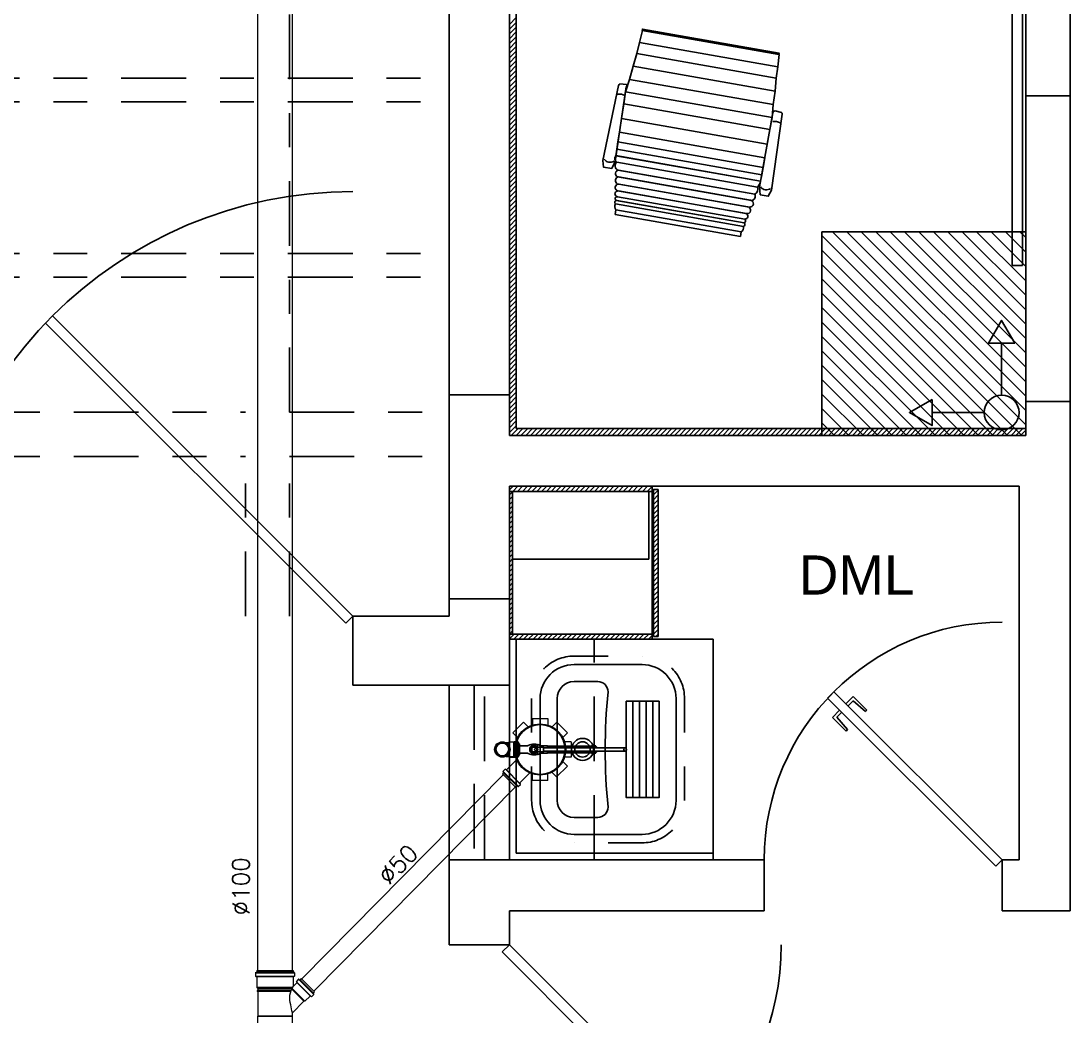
# Model space of a CAD drawing. Header units: millimetres. Extents: x 1573 to 2177, y 1587 to 1932.
# Drawn here: x 1779.544 to 1782.631, y 1901.447 to 1904.378 of the extents above; entities that cross this region are included whole.
import ezdxf
from ezdxf.enums import TextEntityAlignment as Align

# ---------------------------------------------------------------- set-up
doc = ezdxf.new("R2010")
doc.units = ezdxf.units.MM
doc.header["$LTSCALE"] = 0.03
doc.linetypes.add('DASHDOT', pattern=[25.4, 12.7, -6.35, 0, -6.35])
doc.linetypes.add('HIDDEN', pattern=[9.525, 6.35, -3.175])
for name, color, linetype in [('-HIDRO', 8, 'Continuous'), ('Texto-Tubos', 7, 'Continuous'), ('Tinterno', 9, 'Continuous')]:
    doc.layers.add(name, color=color, linetype=linetype)
doc.layers.add('TigreCad', color=2, linetype='Continuous', lineweight=13)
doc.styles.add('ARIAL', font='arial.ttf')
doc.styles.add('TCTUBOS-TXT', font='txt.shx')

# ---------------------------------------------------------------- blocks, each defined once
blk = doc.blocks.new('j9n40s')
at = {"layer": 'TigreCad'}
for p, q in [((9.8, 20.6), (17.8, 20.6)), ((19, 21.8), (17.8, 20.6)), ((17.8, 20.6), (17.8, 14.3)), ((19, 12.6), (19, 21.8)), ((34, 21.8), (19, 21.8)), ((35, 22.8), (34, 21.8)), ((39, 22.8), (35, 22.8)), ((35, 22.8), (35, -22.8)), ((39, 22.8), (39, -22.8)), ((9.8, -20.6), (17.8, -20.6)), ((17.8, -20.6), (17.8, -14.3)), ((19, -21.8), (17.8, -20.6)), ((19, -12.6), (19, -21.8)), ((34, -21.8), (19, -21.8)), ((35, -22.8), (34, -21.8)), ((39, -22.8), (35, -22.8))]:
    blk.add_line(p, q, dxfattribs=at)
for radius in [22.8, 20]:
    blk.add_circle((0, 0), radius, dxfattribs=at)
at = {"layer": 'Tinterno'}
blk.add_line((34, 21.8), (34, -21.8), dxfattribs=at)
blk.add_circle((0, 0), 18.8, dxfattribs=at)
blk = doc.blocks.new('27150012p')
at = {"layer": 'TigreCad'}
for p, q in [((-80.6, 48.8), (-48.8, 80.6)), ((-48.8, 80.6), (-35.1, 66.9)), ((-22.5, 91.5), (-22.5, 72.1)), ((-22.5, 91.5), (22.5, 91.5)), ((22.5, 91.5), (22.5, 72.1)), ((48.8, 80.6), (35.1, 66.9)), ((48.8, 80.6), (80.6, 48.8)), ((-80.6, 48.8), (-66.9, 35.1)), ((80.6, 48.8), (66.9, 35.1)), ((112.7, 30.9), (112.4, 28.3)), ((122.4, 31.8), (113.7, 31.8)), ((123.4, 31.1), (124.2, 28.1)), ((-91.5, -22.5), (-91.5, 22.5)), ((-91.5, 22.5), (-72.1, 22.5)), ((111.4, 27.4), (70.4, 27.4)), ((113.7, 30.8), (113.7, -30.8)), ((122.4, 30.8), (122.4, -30.8)), ((129.5, 27.4), (125.1, 27.4)), ((129.5, 27.4), (129.5, -27.4)), ((-91.5, -22.5), (-72.1, -22.5)), ((111.4, -27.4), (70.4, -27.4)), ((112.7, -30.9), (112.4, -28.3)), ((123.4, -31.1), (124.2, -28.1)), ((129.5, -27.4), (125.1, -27.4)), ((-80.6, -48.8), (-66.9, -35.1)), ((-48.8, -80.6), (-80.6, -48.8)), ((80.6, -48.8), (48.8, -80.6)), ((80.6, -48.8), (66.9, -35.1)), ((122.4, -31.8), (113.7, -31.8)), ((-48.8, -80.6), (-35.1, -66.9)), ((-22.5, -91.5), (-22.5, -72.1)), ((22.5, -91.5), (-22.5, -91.5)), ((22.5, -91.5), (22.5, -72.1)), ((48.8, -80.6), (35.1, -66.9))]:
    blk.add_line(p, q, dxfattribs=at)
blk.add_circle((0, 0), 75.5, dxfattribs=at)
for centre, start, end in [((113.7, 30.8), 90, 175), ((122.4, 30.8), 15, 90), ((111.4, 28.4), 270, 355), ((125.1, 28.4), 195, 270), ((111.4, -28.4), 5, 90), ((125.1, -28.4), 90, 165), ((113.7, -30.8), 185, 270), ((122.4, -30.8), 270, 345)]:
    blk.add_arc(centre, 1, start, end, dxfattribs=at)
at = {"layer": 'Tinterno'}
for p, q in [((112.4, 27.4), (112.4, -27.4)), ((124.4, 27.4), (124.4, -27.4))]:
    blk.add_line(p, q, dxfattribs=at)
blk.add_circle((0, 0), 73.5, dxfattribs=at)
blk = doc.blocks.new('26277469p')
at = {"layer": 'TigreCad'}
for p, q in [((78, 50.8), (6, 50.8)), ((78, 50.8), (78.1, 52.3)), ((78, -46.9), (78, 50.8)), ((78.1, -46.9), (78.1, 52.3)), ((81.1, 52.3), (78.1, 52.3)), ((81.1, -47.9), (81.1, 52.3)), ((81.2, 50.8), (81.1, 52.3)), ((81.2, -48), (81.2, 50.8)), ((87.4, 50.8), (81.2, 50.8)), ((89.8, 53.2), (87.4, 50.8)), ((89.8, -51.8), (89.8, 53.2)), ((121.7, 53.2), (89.8, 53.2)), ((122.9, 56.7), (122.7, 54.2)), ((133.3, 57.6), (123.9, 57.6)), ((123.9, 56.6), (123.9, -56.7)), ((133.3, 56.6), (133.3, -56.7)), ((134.3, 56.9), (135.1, 54)), ((140.5, 53.2), (136.1, 53.2)), ((140.5, 53.2), (140.5, -53.3)), ((14.9, -50.8), (6, -50.8)), ((49.6, -85.4), (14.9, -50.8)), ((49.6, -88.3), (87.3, -50.5)), ((103.4, -64.8), (93.6, -55)), ((121.7, -53.3), (94.3, -53.3)), ((122.9, -56.7), (122.7, -54.2)), ((133.3, -57.7), (123.9, -57.7)), ((134.3, -56.9), (135.1, -54)), ((140.5, -53.3), (136.1, -53.3)), ((49.6, -88.3), (49.6, -85.4)), ((64.8, -103.4), (49.6, -88.3)), ((106.9, -63.4), (63.4, -106.9)), ((113.6, -70.1), (70.1, -113.6)), ((116.2, -77.5), (77.5, -116.2)), ((106.8, -63.1), (104.8, -64.8)), ((114.4, -69.4), (108.2, -63.2)), ((114.5, -70.6), (113, -73.3)), ((116.2, -77.5), (113.1, -74.5)), ((63.1, -106.8), (64.8, -104.8)), ((69.4, -114.4), (63.2, -108.2)), ((70.6, -114.5), (73.3, -113)), ((77.5, -116.2), (74.5, -113.1))]:
    blk.add_line(p, q, dxfattribs=at)
blk.add_lwpolyline([(15.8, -51.2, -0.013476), (38.9, -47.1, -0.106485), (67.2, -44.2, -0.09207), (93.5, -53.8, -0.112954)], format="xyb", dxfattribs=at)
for centre, start, end in [((121.7, 54.2), 270, 355), ((123.9, 56.6), 90, 175), ((133.3, 56.6), 15, 90), ((136.1, 54.2), 195, 270), ((14.9, -51.8), 34.2682, 90), ((94.3, -54.3), 90, 225), ((121.7, -54.3), 5, 90), ((123.9, -56.7), 185, 270), ((133.3, -56.7), 270, 345), ((136.1, -54.3), 90, 165), ((104.1, -64.1), 225, 310), ((107.4, -63.9), 45, 130), ((113.8, -73.8), 150, 225), ((113.6, -70.1), 330, 45), ((63.9, -107.4), 140, 225), ((64.1, -104.1), 320, 45), ((70.1, -113.6), 225, 300), ((73.8, -113.8), 45, 120)]:
    blk.add_arc(centre, 1, start, end, dxfattribs=at)
at = {"layer": 'Tinterno'}
for p, q in [((6, 50.8), (6, -50.8)), ((87.4, -50.6), (87.4, 50.8)), ((122.6, 53.2), (122.6, -53.3)), ((135.3, 53.2), (135.3, -53.3)), ((85.3, -49.6), (49.6, -85.4)), ((104.1, -65.4), (65.4, -104.1)), ((112.6, -73.9), (73.9, -112.6))]:
    blk.add_line(p, q, dxfattribs=at)

msp = doc.modelspace()

# ---------------------------------------------------------------- linework, layer by layer
at = {"layer": '-HIDRO', "linetype": 'DASHDOT', "ltscale": 0.5}
for p, q in [((1780.3341, 1903.2254), (1780.3341, 1911.5917)), ((1777.877, 1904.2096), (1780.8041, 1904.2096)), ((1777.877, 1904.1396), (1780.8041, 1904.1396)), ((1777.877, 1903.6932), (1780.8041, 1903.6932)), ((1777.877, 1903.6232), (1780.8041, 1903.6232)), ((1777.737, 1903.2254), (1780.2041, 1903.2254)), ((1780.3341, 1903.2254), (1780.8041, 1903.2254)), ((1777.737, 1903.0954), (1780.2041, 1903.0954)), ((1780.2041, 1902.6254), (1780.2041, 1903.0954)), ((1780.3341, 1902.6254), (1780.3341, 1903.0954)), ((1780.3341, 1903.0954), (1780.8041, 1903.0954))]:
    msp.add_line(p, q, dxfattribs=at)
at = {"layer": '-HIDRO'}
for p, q in [((1782.5012, 1904.1574), (1782.5012, 1905.2095)), ((1782.6312, 1905.2095), (1782.6312, 1904.1574)), ((1782.4612, 1904.6575), (1782.4612, 1903.6574)), ((1782.4912, 1903.6574), (1782.4912, 1904.6575)), ((1780.8041, 1904.4594), (1780.8041, 1903.2764)), ((1780.9811, 1903.2764), (1780.9811, 1904.4594)), ((1781.0011, 1904.4114), (1781.0011, 1903.1774)), ((1781.3638, 1904.315), (1781.3731, 1904.35)), ((1781.3731, 1904.35), (1781.7755, 1904.2791)), ((1781.3563, 1904.2824), (1781.3638, 1904.315)), ((1781.3638, 1904.315), (1781.7708, 1904.2432)), ((1781.7708, 1904.2432), (1781.3638, 1904.315)), ((1781.3459, 1904.2445), (1781.3563, 1904.2824)), ((1781.3563, 1904.2824), (1781.7668, 1904.21)), ((1781.7668, 1904.21), (1781.3563, 1904.2824)), ((1781.7755, 1904.2791), (1781.7708, 1904.2432)), ((1781.3351, 1904.206), (1781.3459, 1904.2445)), ((1781.3459, 1904.2445), (1781.7631, 1904.1709)), ((1781.7631, 1904.1709), (1781.3459, 1904.2445)), ((1781.7708, 1904.2432), (1781.7668, 1904.21)), ((1781.7668, 1904.21), (1781.7631, 1904.1709)), ((1781.3229, 1904.1695), (1781.3351, 1904.206)), ((1781.3351, 1904.206), (1781.7577, 1904.1315)), ((1781.7577, 1904.1315), (1781.3351, 1904.206)), ((1781.3176, 1904.1339), (1781.3229, 1904.1695)), ((1781.7543, 1904.0939), (1781.3229, 1904.1695)), ((1781.3229, 1904.1695), (1781.7543, 1904.0939)), ((1781.7631, 1904.1709), (1781.7577, 1904.1315)), ((1782.6312, 1904.1574), (1782.5012, 1904.1574)), ((1782.5012, 1904.1574), (1782.5012, 1903.2574)), ((1782.6312, 1903.2574), (1782.6312, 1904.1574)), ((1781.3111, 1904.0909), (1781.3176, 1904.1339)), ((1781.7478, 1904.058), (1781.3176, 1904.1339)), ((1781.3176, 1904.1339), (1781.7478, 1904.058)), ((1781.7577, 1904.1315), (1781.7543, 1904.0939)), ((1781.7401, 1904.0153), (1781.3111, 1904.0909)), ((1781.7543, 1904.0939), (1781.7478, 1904.058)), ((1781.7478, 1904.058), (1781.7401, 1904.0153)), ((1781.3008, 1904.022), (1781.305, 1904.0503)), ((1781.305, 1904.0503), (1781.7328, 1903.9749)), ((1781.2947, 1903.9812), (1781.2976, 1904.0004)), ((1781.2976, 1904.0004), (1781.3008, 1904.022)), ((1781.7239, 1903.9252), (1781.2976, 1904.0004)), ((1781.2976, 1904.0004), (1781.7239, 1903.9252)), ((1781.7277, 1903.9468), (1781.3008, 1904.022)), ((1781.3008, 1904.022), (1781.7277, 1903.9468)), ((1781.2947, 1903.9814), (1781.7204, 1903.9061)), ((1781.7204, 1903.9061), (1781.2947, 1903.9812)), ((1781.7112, 1903.8889), (1781.2972, 1903.9619)), ((1781.2972, 1903.9619), (1781.7112, 1903.8889)), ((1781.7328, 1903.9749), (1781.7277, 1903.9468)), ((1781.7034, 1903.8676), (1781.3008, 1903.9385)), ((1781.3024, 1903.9383), (1781.7034, 1903.8676)), ((1781.7277, 1903.9468), (1781.7239, 1903.9252)), ((1781.694, 1903.8496), (1781.2991, 1903.9192)), ((1781.3022, 1903.9187), (1781.6909, 1903.8502)), ((1781.7239, 1903.9252), (1781.7204, 1903.9061)), ((1781.6873, 1903.83), (1781.2987, 1903.8986)), ((1781.679, 1903.8107), (1781.2998, 1903.8775)), ((1781.3019, 1903.8772), (1781.677, 1903.811)), ((1781.3034, 1903.8977), (1781.6826, 1903.8309)), ((1781.2931, 1903.839), (1781.6702, 1903.7725)), ((1781.6702, 1903.7725), (1781.2931, 1903.839)), ((1781.2931, 1903.839), (1781.6702, 1903.7725)), ((1781.295, 1903.8497), (1781.6721, 1903.7833)), ((1781.6721, 1903.7833), (1781.297, 1903.8494)), ((1781.674, 1903.7942), (1781.2989, 1903.8604)), ((1781.2989, 1903.8604), (1781.674, 1903.7942)), ((1781.2947, 1903.8218), (1781.2923, 1903.8079)), ((1781.2923, 1903.8079), (1781.6611, 1903.7428)), ((1781.6636, 1903.7567), (1781.2947, 1903.8218)), ((1781.6636, 1903.7567), (1781.2947, 1903.8218)), ((1781.6636, 1903.7567), (1781.2947, 1903.8218)), ((1781.6611, 1903.7428), (1781.6636, 1903.7567)), ((1781.9011, 1903.1574), (1781.9011, 1903.7574)), ((1781.9011, 1903.7574), (1782.5012, 1903.7574)), ((1782.4896, 1903.1574), (1781.9011, 1903.7459)), ((1782.5012, 1903.1883), (1781.932, 1903.7574)), ((1782.5012, 1903.2307), (1781.9744, 1903.7574)), ((1782.5012, 1903.2731), (1782.0168, 1903.7574)), ((1782.5012, 1903.3155), (1782.0593, 1903.7574)), ((1782.5012, 1903.358), (1782.1017, 1903.7574)), ((1782.5012, 1903.4004), (1782.1441, 1903.7574)), ((1782.5012, 1903.4428), (1782.1866, 1903.7574)), ((1782.5012, 1903.4853), (1782.229, 1903.7574)), ((1782.5012, 1903.5277), (1782.2714, 1903.7574)), ((1782.5012, 1903.5701), (1782.3138, 1903.7574)), ((1782.5012, 1903.6125), (1782.3563, 1903.7574)), ((1782.5012, 1903.655), (1782.3987, 1903.7574)), ((1782.5012, 1903.6974), (1782.4411, 1903.7574)), ((1782.5012, 1903.7398), (1782.4836, 1903.7574)), ((1782.5012, 1903.7574), (1782.5012, 1903.1574)), ((1782.2267, 1903.3778), (1781.9011, 1903.7034)), ((1782.2267, 1903.3354), (1781.9011, 1903.661)), ((1782.4612, 1903.6574), (1782.4912, 1903.6574)), ((1782.2267, 1903.293), (1781.9011, 1903.6186)), ((1782.2267, 1903.2506), (1781.9011, 1903.5761)), ((1782.2267, 1903.2081), (1781.9011, 1903.5337)), ((1779.6367, 1903.5093), (1779.6155, 1903.4881)), ((1780.5206, 1902.6254), (1779.6367, 1903.5093)), ((1779.6155, 1903.4881), (1780.4994, 1902.6042)), ((1782.2267, 1903.1657), (1781.9011, 1903.4913)), ((1782.1926, 1903.1574), (1781.9011, 1903.4489)), ((1782.1502, 1903.1574), (1781.9011, 1903.4064)), ((1782.4472, 1903.1574), (1782.2267, 1903.3778)), ((1782.1077, 1903.1574), (1781.9011, 1903.364)), ((1782.0653, 1903.1574), (1781.9011, 1903.3216)), ((1782.4047, 1903.1574), (1782.2267, 1903.3354)), ((1782.3623, 1903.1574), (1782.2267, 1903.293)), ((1780.9811, 1903.2764), (1780.8041, 1903.2764)), ((1780.8041, 1903.2764), (1780.8041, 1902.6764)), ((1780.8041, 1903.2764), (1780.9811, 1903.2764)), ((1780.9811, 1903.1574), (1780.9811, 1903.2764)), ((1782.0229, 1903.1574), (1781.9011, 1903.2791)), ((1782.6312, 1903.2574), (1782.5012, 1903.2574)), ((1782.5012, 1903.2574), (1782.5012, 1903.1574)), ((1782.6312, 1901.7574), (1782.6312, 1903.2574)), ((1781.9805, 1903.1574), (1781.9011, 1903.2367)), ((1782.3199, 1903.1574), (1782.2267, 1903.2506)), ((1781.938, 1903.1574), (1781.9011, 1903.1943)), ((1782.2774, 1903.1574), (1782.2267, 1903.2081)), ((1781.0011, 1903.1774), (1782.5012, 1903.1774)), ((1782.235, 1903.1574), (1782.2267, 1903.1657)), ((1782.5012, 1903.1574), (1780.9811, 1903.1574)), ((1782.5012, 1903.1574), (1781.9011, 1903.1574)), ((1780.9811, 1902.6764), (1780.9811, 1903.0074)), ((1780.9811, 1903.0074), (1782.4812, 1903.0074)), ((1782.4812, 1903.0074), (1782.4812, 1901.9074)), ((1780.8041, 1902.6764), (1780.8041, 1902.6764)), ((1780.8041, 1902.6764), (1780.9811, 1902.6764)), ((1780.9811, 1902.6764), (1780.8041, 1902.6764)), ((1780.8041, 1902.6764), (1780.8041, 1902.6254)), ((1780.9811, 1902.6684), (1780.9811, 1902.6764)), ((1780.9811, 1902.4214), (1780.9811, 1902.6684)), ((1780.4994, 1902.6042), (1780.5206, 1902.6254)), ((1780.5206, 1902.6254), (1780.5206, 1902.4214)), ((1780.8041, 1902.6254), (1780.5206, 1902.6254)), ((1781.0011, 1902.5574), (1781.5811, 1902.5574)), ((1781.0011, 1902.5574), (1781.0011, 1901.9274)), ((1781.5811, 1901.9274), (1781.5811, 1902.5574)), ((1782.4812, 1902.5074), (1782.4812, 1901.9074)), ((1780.5206, 1902.4214), (1780.9811, 1902.4214)), ((1780.8041, 1901.9074), (1780.8041, 1902.4214)), ((1780.9811, 1902.4214), (1780.9811, 1901.9074)), ((1781.1716, 1902.4324), (1781.2416, 1902.4324)), ((1781.9176, 1902.3838), (1781.9362, 1902.4024)), ((1781.9362, 1902.4024), (1782.4312, 1901.9074)), ((1781.9717, 1902.3668), (1781.9929, 1902.3881)), ((1781.9929, 1902.3881), (1782.0332, 1902.3478)), ((1781.1216, 1902.0824), (1781.1216, 1902.3824)), ((1781.3446, 1902.3743), (1781.3446, 1902.0905)), ((1781.364, 1902.3743), (1781.364, 1902.0905)), ((1781.3835, 1902.3743), (1781.3835, 1902.0905)), ((1781.403, 1902.3743), (1781.403, 1902.0905)), ((1782.4126, 1901.8888), (1781.9176, 1902.3838)), ((1781.9779, 1902.3606), (1781.9926, 1902.3753)), ((1781.9926, 1902.3753), (1782.0291, 1902.3438)), ((1781.9531, 1902.3483), (1781.9319, 1902.327)), ((1781.9319, 1902.327), (1781.9721, 1902.2868)), ((1781.9593, 1902.3421), (1781.9446, 1902.3274)), ((1781.9446, 1902.3274), (1781.9762, 1902.2908)), ((1782.0332, 1902.3478), (1782.0291, 1902.3438)), ((1781.9721, 1902.2868), (1781.9762, 1902.2908)), ((1781.0011, 1902.2074), (1781.0011, 1902.2574)), ((1781.0011, 1902.2574), (1781.0041, 1902.2574)), ((1781.0041, 1902.2574), (1781.0091, 1902.2504)), ((1781.0041, 1902.2074), (1781.0041, 1902.2574)), ((1781.0091, 1902.2144), (1781.0091, 1902.2504)), ((1781.0091, 1902.2144), (1781.0091, 1902.2504)), ((1781.0091, 1902.2144), (1781.0091, 1902.2504)), ((1781.0091, 1902.2151), (1781.0091, 1902.2496)), ((1781.0091, 1902.2489), (1781.0091, 1902.2159)), ((1781.0101, 1902.2489), (1781.0091, 1902.2489)), ((1781.0091, 1902.2482), (1781.0091, 1902.2165)), ((1781.0091, 1902.2184), (1781.0091, 1902.2464)), ((1781.0091, 1902.2226), (1781.0091, 1902.2421)), ((1781.0111, 1902.2479), (1781.0111, 1902.2169)), ((1781.033, 1902.2434), (1781.0111, 1902.2434)), ((1781.0541, 1902.2324), (1781.0693, 1902.2476)), ((1781.0813, 1902.2391), (1781.0628, 1902.2391)), ((1781.0931, 1902.2434), (1781.0752, 1902.2434)), ((1781.0813, 1902.2391), (1781.0823, 1902.2391)), ((1781.0823, 1902.2371), (1781.322, 1902.2371)), ((1781.0931, 1902.2434), (1781.0931, 1902.2371)), ((1781.0931, 1902.2419), (1781.2291, 1902.2419)), ((1781.0011, 1902.2074), (1781.0041, 1902.2074)), ((1781.0041, 1902.2074), (1781.0091, 1902.2144)), ((1781.0101, 1902.2159), (1781.0091, 1902.2159)), ((1781.033, 1902.2214), (1781.0111, 1902.2214)), ((1781.0693, 1902.2171), (1781.0541, 1902.2324)), ((1781.0813, 1902.2256), (1781.0628, 1902.2256)), ((1781.0931, 1902.2214), (1781.0752, 1902.2214)), ((1781.0813, 1902.2256), (1781.0823, 1902.2256)), ((1781.0823, 1902.2276), (1781.322, 1902.2276)), ((1781.0823, 1902.2256), (1781.0823, 1902.2256)), ((1781.0931, 1902.2276), (1781.0931, 1902.2214)), ((1781.0931, 1902.2229), (1781.2291, 1902.2229)), ((1781.2416, 1902.0324), (1781.1716, 1902.0324)), ((1781.1009, 1902.0117), (1781.1009, 1902.0117)), ((1781.0011, 1901.9274), (1781.5811, 1901.9274)), ((1781.5811, 1901.9074), (1781.5811, 1901.9274)), ((1781.7311, 1901.9074), (1780.8041, 1901.9074)), ((1780.8041, 1901.9074), (1780.8041, 1901.6573)), ((1781.7311, 1901.7574), (1781.7311, 1901.9074)), ((1782.4312, 1901.9074), (1782.4126, 1901.8888)), ((1782.4812, 1901.9074), (1782.4312, 1901.9074)), ((1782.4312, 1901.9074), (1782.4312, 1901.7574)), ((1780.9811, 1901.6573), (1780.9811, 1901.7574)), ((1780.9811, 1901.7574), (1781.7311, 1901.7574)), ((1782.4312, 1901.7574), (1782.6312, 1901.7574)), ((1780.8041, 1901.6573), (1780.9811, 1901.6573)), ((1780.9811, 1901.6573), (1780.9599, 1901.6361)), ((1781.5468, 1901.0916), (1780.9811, 1901.6573)), ((1780.9599, 1901.6361), (1781.5256, 1901.0704))]:
    msp.add_line(p, q, dxfattribs=at)
at = {"layer": '-HIDRO', "ltscale": 0.2}
for p, q in [((1780.9811, 1904.368), (1781.0011, 1904.388)), ((1780.9811, 1904.3538), (1781.0011, 1904.3738)), ((1780.9811, 1904.3397), (1781.0011, 1904.3597)), ((1780.9811, 1904.3256), (1781.0011, 1904.3456)), ((1780.9811, 1904.3114), (1781.0011, 1904.3314)), ((1780.9811, 1904.2973), (1781.0011, 1904.3173)), ((1780.9811, 1904.2831), (1781.0011, 1904.3031)), ((1780.9811, 1904.269), (1781.0011, 1904.289)), ((1780.9811, 1904.2548), (1781.0011, 1904.2748)), ((1780.9811, 1904.2407), (1781.0011, 1904.2607)), ((1780.9811, 1904.2266), (1781.0011, 1904.2466)), ((1780.9811, 1904.2124), (1781.0011, 1904.2324)), ((1780.9811, 1904.1983), (1781.0011, 1904.2183)), ((1780.9811, 1904.1841), (1781.0011, 1904.2041)), ((1780.9811, 1904.17), (1781.0011, 1904.19)), ((1780.9811, 1904.1558), (1781.0011, 1904.1758)), ((1780.9811, 1904.1417), (1781.0011, 1904.1617)), ((1780.9811, 1904.1276), (1781.0011, 1904.1476)), ((1780.9811, 1904.1134), (1781.0011, 1904.1334)), ((1780.9811, 1904.0993), (1781.0011, 1904.1193)), ((1780.9811, 1904.0851), (1781.0011, 1904.1051)), ((1780.9811, 1904.071), (1781.0011, 1904.091)), ((1780.9811, 1904.0568), (1781.0011, 1904.0768)), ((1780.9811, 1904.0427), (1781.0011, 1904.0627)), ((1780.9811, 1904.0286), (1781.0011, 1904.0486)), ((1780.9811, 1904.0144), (1781.0011, 1904.0344)), ((1780.9811, 1904.0003), (1781.0011, 1904.0203)), ((1780.9811, 1903.9861), (1781.0011, 1904.0061)), ((1780.9811, 1903.972), (1781.0011, 1903.992)), ((1780.9811, 1903.9578), (1781.0011, 1903.9778)), ((1780.9811, 1903.9437), (1781.0011, 1903.9637)), ((1780.9811, 1903.9296), (1781.0011, 1903.9496)), ((1780.9811, 1903.9154), (1781.0011, 1903.9354)), ((1780.9811, 1903.9013), (1781.0011, 1903.9213)), ((1780.9811, 1903.8871), (1781.0011, 1903.9071)), ((1780.9811, 1903.873), (1781.0011, 1903.893)), ((1780.9811, 1903.8588), (1781.0011, 1903.8788)), ((1780.9811, 1903.8447), (1781.0011, 1903.8647)), ((1780.9811, 1903.8306), (1781.0011, 1903.8506)), ((1780.9811, 1903.8164), (1781.0011, 1903.8364)), ((1780.9811, 1903.8023), (1781.0011, 1903.8223)), ((1780.9811, 1903.7881), (1781.0011, 1903.8081)), ((1780.9811, 1903.774), (1781.0011, 1903.794)), ((1780.9811, 1903.7598), (1781.0011, 1903.7798)), ((1780.9811, 1903.7457), (1781.0011, 1903.7657)), ((1780.9811, 1903.7316), (1781.0011, 1903.7516)), ((1780.9811, 1903.7174), (1781.0011, 1903.7374)), ((1780.9811, 1903.7033), (1781.0011, 1903.7233)), ((1780.9811, 1903.6891), (1781.0011, 1903.7091)), ((1780.9811, 1903.675), (1781.0011, 1903.695)), ((1780.9811, 1903.6608), (1781.0011, 1903.6808)), ((1780.9811, 1903.6467), (1781.0011, 1903.6667)), ((1780.9811, 1903.6326), (1781.0011, 1903.6526)), ((1780.9811, 1903.6184), (1781.0011, 1903.6384)), ((1780.9811, 1903.6043), (1781.0011, 1903.6243)), ((1780.9811, 1903.5901), (1781.0011, 1903.6101)), ((1780.9811, 1903.576), (1781.0011, 1903.596)), ((1780.9811, 1903.5618), (1781.0011, 1903.5818)), ((1780.9811, 1903.5477), (1781.0011, 1903.5677)), ((1780.9811, 1903.5336), (1781.0011, 1903.5536)), ((1780.9811, 1903.5194), (1781.0011, 1903.5394)), ((1780.9811, 1903.5053), (1781.0011, 1903.5253)), ((1780.9811, 1903.4911), (1781.0011, 1903.5111)), ((1780.9811, 1903.477), (1781.0011, 1903.497)), ((1780.9811, 1903.4629), (1781.0011, 1903.4829)), ((1780.9811, 1903.4487), (1781.0011, 1903.4687)), ((1780.9811, 1903.4346), (1781.0011, 1903.4546)), ((1780.9811, 1903.4204), (1781.0011, 1903.4404)), ((1780.9811, 1903.4063), (1781.0011, 1903.4263)), ((1780.9811, 1903.3921), (1781.0011, 1903.4121)), ((1780.9811, 1903.378), (1781.0011, 1903.398)), ((1780.9811, 1903.3639), (1781.0011, 1903.3839)), ((1780.9811, 1903.3497), (1781.0011, 1903.3697)), ((1780.9811, 1903.3356), (1781.0011, 1903.3556)), ((1780.9811, 1903.3214), (1781.0011, 1903.3414)), ((1780.9811, 1903.3073), (1781.0011, 1903.3273)), ((1780.9811, 1903.2931), (1781.0011, 1903.3131)), ((1780.9811, 1903.279), (1781.0011, 1903.299)), ((1780.9811, 1903.2649), (1781.0011, 1903.2849)), ((1780.9811, 1903.2507), (1781.0011, 1903.2707)), ((1780.9811, 1903.2366), (1781.0011, 1903.2566)), ((1780.9811, 1903.2224), (1781.0011, 1903.2424)), ((1780.9811, 1903.2083), (1781.0011, 1903.2283)), ((1780.9811, 1903.1941), (1781.0011, 1903.2141)), ((1780.9811, 1903.18), (1781.0011, 1903.2)), ((1780.9811, 1903.1659), (1781.0011, 1903.1859)), ((1780.9868, 1903.1574), (1781.0068, 1903.1774)), ((1781.0009, 1903.1574), (1781.0209, 1903.1774)), ((1781.0151, 1903.1574), (1781.0351, 1903.1774)), ((1781.0292, 1903.1574), (1781.0492, 1903.1774)), ((1781.0434, 1903.1574), (1781.0634, 1903.1774)), ((1781.0575, 1903.1574), (1781.0775, 1903.1774)), ((1781.0716, 1903.1574), (1781.0917, 1903.1774)), ((1781.0858, 1903.1574), (1781.1058, 1903.1774)), ((1781.0999, 1903.1574), (1781.1199, 1903.1774)), ((1781.1141, 1903.1574), (1781.1341, 1903.1774)), ((1781.1282, 1903.1574), (1781.1482, 1903.1774)), ((1781.1424, 1903.1574), (1781.1624, 1903.1774)), ((1781.1565, 1903.1574), (1781.1765, 1903.1774)), ((1781.1706, 1903.1574), (1781.1906, 1903.1774)), ((1781.1848, 1903.1574), (1781.2048, 1903.1774)), ((1781.1989, 1903.1574), (1781.2189, 1903.1774)), ((1781.2131, 1903.1574), (1781.2331, 1903.1774)), ((1781.2272, 1903.1574), (1781.2472, 1903.1774)), ((1781.2414, 1903.1574), (1781.2614, 1903.1774)), ((1781.2555, 1903.1574), (1781.2755, 1903.1774)), ((1781.2696, 1903.1574), (1781.2896, 1903.1774)), ((1781.2838, 1903.1574), (1781.3038, 1903.1774)), ((1781.2979, 1903.1574), (1781.3179, 1903.1774)), ((1781.3121, 1903.1574), (1781.3321, 1903.1774)), ((1781.3262, 1903.1574), (1781.3462, 1903.1774)), ((1781.3404, 1903.1574), (1781.3604, 1903.1774)), ((1781.3545, 1903.1574), (1781.3745, 1903.1774)), ((1781.3686, 1903.1574), (1781.3886, 1903.1774)), ((1781.3828, 1903.1574), (1781.4028, 1903.1774)), ((1781.3969, 1903.1574), (1781.4169, 1903.1774)), ((1781.4111, 1903.1574), (1781.4311, 1903.1774)), ((1781.4252, 1903.1574), (1781.4452, 1903.1774)), ((1781.4394, 1903.1574), (1781.4594, 1903.1774)), ((1781.4535, 1903.1574), (1781.4735, 1903.1774)), ((1781.4676, 1903.1574), (1781.4876, 1903.1774)), ((1781.4818, 1903.1574), (1781.5018, 1903.1774)), ((1781.4959, 1903.1574), (1781.5159, 1903.1774)), ((1781.5101, 1903.1574), (1781.5301, 1903.1774)), ((1781.5242, 1903.1574), (1781.5442, 1903.1774)), ((1781.5384, 1903.1574), (1781.5584, 1903.1774)), ((1781.5525, 1903.1574), (1781.5725, 1903.1774)), ((1781.5666, 1903.1574), (1781.5866, 1903.1774)), ((1781.5808, 1903.1574), (1781.6008, 1903.1774)), ((1781.5949, 1903.1574), (1781.6149, 1903.1774)), ((1781.6091, 1903.1574), (1781.6291, 1903.1774)), ((1781.6232, 1903.1574), (1781.6432, 1903.1774)), ((1781.6374, 1903.1574), (1781.6574, 1903.1774)), ((1781.6515, 1903.1574), (1781.6715, 1903.1774)), ((1781.6656, 1903.1574), (1781.6856, 1903.1774)), ((1781.6798, 1903.1574), (1781.6998, 1903.1774)), ((1781.6939, 1903.1574), (1781.7139, 1903.1774)), ((1781.7081, 1903.1574), (1781.7281, 1903.1774)), ((1781.7222, 1903.1574), (1781.7422, 1903.1774)), ((1781.7364, 1903.1574), (1781.7564, 1903.1774)), ((1781.7505, 1903.1574), (1781.7705, 1903.1774)), ((1781.7646, 1903.1574), (1781.7846, 1903.1774)), ((1781.7788, 1903.1574), (1781.7988, 1903.1774)), ((1781.7929, 1903.1574), (1781.8129, 1903.1774)), ((1781.8071, 1903.1574), (1781.8271, 1903.1774)), ((1781.8212, 1903.1574), (1781.8412, 1903.1774)), ((1781.8354, 1903.1574), (1781.8554, 1903.1774)), ((1781.8495, 1903.1574), (1781.8695, 1903.1774)), ((1781.8636, 1903.1574), (1781.8836, 1903.1774)), ((1781.8778, 1903.1574), (1781.8978, 1903.1774)), ((1781.8919, 1903.1574), (1781.9119, 1903.1774)), ((1781.9061, 1903.1574), (1781.9261, 1903.1774)), ((1781.9202, 1903.1574), (1781.9402, 1903.1774)), ((1781.9343, 1903.1574), (1781.9544, 1903.1774)), ((1781.9485, 1903.1574), (1781.9685, 1903.1774)), ((1781.9626, 1903.1574), (1781.9826, 1903.1774)), ((1781.9768, 1903.1574), (1781.9968, 1903.1774)), ((1781.9909, 1903.1574), (1782.0109, 1903.1774)), ((1782.0051, 1903.1574), (1782.0251, 1903.1774)), ((1782.0192, 1903.1574), (1782.0392, 1903.1774)), ((1782.0333, 1903.1574), (1782.0533, 1903.1774)), ((1782.0475, 1903.1574), (1782.0675, 1903.1774)), ((1782.0616, 1903.1574), (1782.0816, 1903.1774)), ((1782.0758, 1903.1574), (1782.0958, 1903.1774)), ((1782.0899, 1903.1574), (1782.1099, 1903.1774)), ((1782.1041, 1903.1574), (1782.1241, 1903.1774)), ((1782.1182, 1903.1574), (1782.1382, 1903.1774)), ((1782.1323, 1903.1574), (1782.1523, 1903.1774)), ((1782.1465, 1903.1574), (1782.1665, 1903.1774)), ((1782.1606, 1903.1574), (1782.1806, 1903.1774)), ((1782.1748, 1903.1574), (1782.1948, 1903.1774)), ((1782.1889, 1903.1574), (1782.2089, 1903.1774)), ((1782.2031, 1903.1574), (1782.2231, 1903.1774)), ((1782.2172, 1903.1574), (1782.2372, 1903.1774)), ((1782.2313, 1903.1574), (1782.2513, 1903.1774)), ((1782.2455, 1903.1574), (1782.2655, 1903.1774)), ((1782.2596, 1903.1574), (1782.2796, 1903.1774)), ((1782.2738, 1903.1574), (1782.2938, 1903.1774)), ((1782.2879, 1903.1574), (1782.3079, 1903.1774)), ((1782.3021, 1903.1574), (1782.3221, 1903.1774)), ((1782.3162, 1903.1574), (1782.3362, 1903.1774)), ((1782.3303, 1903.1574), (1782.3503, 1903.1774)), ((1782.3445, 1903.1574), (1782.3645, 1903.1774)), ((1782.3586, 1903.1574), (1782.3786, 1903.1774)), ((1782.3728, 1903.1574), (1782.3928, 1903.1774)), ((1782.3869, 1903.1574), (1782.4069, 1903.1774)), ((1782.4011, 1903.1574), (1782.4211, 1903.1774)), ((1782.4152, 1903.1574), (1782.4352, 1903.1774)), ((1782.4293, 1903.1574), (1782.4493, 1903.1774)), ((1782.4435, 1903.1574), (1782.4635, 1903.1774)), ((1782.4576, 1903.1574), (1782.4776, 1903.1774)), ((1782.4718, 1903.1574), (1782.4918, 1903.1774)), ((1782.4859, 1903.1574), (1782.5012, 1903.1726)), ((1782.5001, 1903.1574), (1782.5012, 1903.1585))]:
    msp.add_line(p, q, dxfattribs=at)
at = {"layer": '-HIDRO', "ltscale": 0.1}
for p, q in [((1782.4299, 1903.4294), (1782.4299, 1903.2758)), ((1782.2251, 1903.2246), (1782.3787, 1903.2246))]:
    msp.add_line(p, q, dxfattribs=at)
at = {"layer": '-HIDRO', "ltscale": 5}
for p, q in [((1781.4011, 1903.0074), (1780.9811, 1903.0074)), ((1780.9811, 1903.0074), (1780.9811, 1902.9924)), ((1780.9811, 1902.9966), (1780.9919, 1903.0074)), ((1780.991, 1902.9924), (1781.006, 1903.0074)), ((1781.0051, 1902.9924), (1781.0201, 1903.0074)), ((1781.0193, 1902.9924), (1781.0343, 1903.0074)), ((1781.0334, 1902.9924), (1781.0484, 1903.0074)), ((1781.0476, 1902.9924), (1781.0626, 1903.0074)), ((1781.0617, 1902.9924), (1781.0767, 1903.0074)), ((1781.0759, 1902.9924), (1781.0909, 1903.0074)), ((1781.09, 1902.9924), (1781.105, 1903.0074)), ((1781.1041, 1902.9924), (1781.1191, 1903.0074)), ((1781.1183, 1902.9924), (1781.1333, 1903.0074)), ((1781.1324, 1902.9924), (1781.1474, 1903.0074)), ((1781.1466, 1902.9924), (1781.1616, 1903.0074)), ((1781.1607, 1902.9924), (1781.1757, 1903.0074)), ((1781.1749, 1902.9924), (1781.1899, 1903.0074)), ((1781.189, 1902.9924), (1781.204, 1903.0074)), ((1781.2031, 1902.9924), (1781.2181, 1903.0074)), ((1781.2173, 1902.9924), (1781.2323, 1903.0074)), ((1781.2314, 1902.9924), (1781.2464, 1903.0074)), ((1781.2456, 1902.9924), (1781.2606, 1903.0074)), ((1781.2597, 1902.9924), (1781.2747, 1903.0074)), ((1781.2738, 1902.9924), (1781.2888, 1903.0074)), ((1781.288, 1902.9924), (1781.303, 1903.0074)), ((1781.3021, 1902.9924), (1781.3171, 1903.0074)), ((1781.3163, 1902.9924), (1781.3313, 1903.0074)), ((1781.3304, 1902.9924), (1781.3454, 1903.0074)), ((1781.3446, 1902.9924), (1781.3596, 1903.0074)), ((1781.3587, 1902.9924), (1781.3737, 1903.0074)), ((1781.3728, 1902.9924), (1781.3878, 1903.0074)), ((1781.387, 1902.9924), (1781.4011, 1903.0065)), ((1781.4011, 1902.9924), (1781.4011, 1903.0074)), ((1780.9811, 1902.9924), (1781.4011, 1902.9924)), ((1780.9901, 1902.9924), (1780.9811, 1902.9924)), ((1780.9811, 1902.9924), (1780.9811, 1902.5724)), ((1780.9811, 1902.9825), (1780.9901, 1902.9915)), ((1780.9811, 1902.9684), (1780.9901, 1902.9774)), ((1780.9901, 1902.5724), (1780.9901, 1902.9924)), ((1781.3911, 1902.7924), (1781.3911, 1902.9924)), ((1781.4011, 1902.5719), (1781.4011, 1902.9924)), ((1781.4049, 1902.9962), (1781.4065, 1902.9978)), ((1781.419, 1902.9978), (1781.4049, 1902.9978)), ((1781.4049, 1902.9978), (1781.4049, 1902.5649)), ((1781.4049, 1902.982), (1781.419, 1902.9961)), ((1781.4049, 1902.9679), (1781.419, 1902.982)), ((1781.419, 1902.5649), (1781.419, 1902.9978)), ((1780.9811, 1902.9542), (1780.9901, 1902.9632)), ((1780.9811, 1902.9401), (1780.9901, 1902.9491)), ((1781.4049, 1902.9537), (1781.419, 1902.9678)), ((1781.4049, 1902.9396), (1781.419, 1902.9537)), ((1780.9811, 1902.9259), (1780.9901, 1902.9349)), ((1780.9811, 1902.9118), (1780.9901, 1902.9208)), ((1781.4049, 1902.9255), (1781.419, 1902.9395)), ((1781.4049, 1902.9113), (1781.419, 1902.9254)), ((1780.9811, 1902.8976), (1780.9901, 1902.9066)), ((1780.9811, 1902.8835), (1780.9901, 1902.8925)), ((1781.4049, 1902.8972), (1781.419, 1902.9112)), ((1781.4049, 1902.883), (1781.419, 1902.8971)), ((1781.4049, 1902.8689), (1781.419, 1902.883)), ((1780.9811, 1902.8694), (1780.9901, 1902.8784)), ((1780.9811, 1902.8552), (1780.9901, 1902.8642)), ((1781.4049, 1902.8547), (1781.419, 1902.8688)), ((1781.4049, 1902.8406), (1781.419, 1902.8547)), ((1780.9811, 1902.8411), (1780.9901, 1902.8501)), ((1780.9811, 1902.8269), (1780.9901, 1902.8359)), ((1780.9811, 1902.8128), (1780.9901, 1902.8218)), ((1781.4049, 1902.8265), (1781.419, 1902.8405)), ((1781.4049, 1902.8123), (1781.419, 1902.8264)), ((1780.9811, 1902.7987), (1780.9901, 1902.8077)), ((1780.9811, 1902.7845), (1780.9901, 1902.7935)), ((1780.9901, 1902.7924), (1781.3911, 1902.7924)), ((1781.4049, 1902.7982), (1781.419, 1902.8122)), ((1781.4049, 1902.784), (1781.419, 1902.7981)), ((1780.9811, 1902.7704), (1780.9901, 1902.7794)), ((1780.9811, 1902.7562), (1780.9901, 1902.7652)), ((1781.4049, 1902.7699), (1781.419, 1902.784)), ((1781.4049, 1902.7557), (1781.419, 1902.7698)), ((1780.9811, 1902.7421), (1780.9901, 1902.7511)), ((1780.9811, 1902.7279), (1780.9901, 1902.7369)), ((1781.4049, 1902.7416), (1781.419, 1902.7557)), ((1781.4049, 1902.7275), (1781.419, 1902.7415)), ((1781.4049, 1902.7133), (1781.419, 1902.7274)), ((1780.9811, 1902.7138), (1780.9901, 1902.7228)), ((1780.9811, 1902.6997), (1780.9901, 1902.7087)), ((1781.4049, 1902.6992), (1781.419, 1902.7132)), ((1781.4049, 1902.685), (1781.419, 1902.6991)), ((1780.9811, 1902.6855), (1780.9901, 1902.6945)), ((1780.9811, 1902.6714), (1780.9901, 1902.6804)), ((1780.9811, 1902.6572), (1780.9901, 1902.6662)), ((1781.4049, 1902.6709), (1781.419, 1902.685)), ((1781.4049, 1902.6567), (1781.419, 1902.6708)), ((1780.9811, 1902.6431), (1780.9901, 1902.6521)), ((1780.9811, 1902.6289), (1780.9901, 1902.6379)), ((1781.4049, 1902.6426), (1781.419, 1902.6567)), ((1781.4049, 1902.6285), (1781.419, 1902.6425)), ((1780.9811, 1902.6148), (1780.9901, 1902.6238)), ((1780.9811, 1902.6007), (1780.9901, 1902.6097)), ((1781.4049, 1902.6143), (1781.419, 1902.6284)), ((1781.4049, 1902.6002), (1781.419, 1902.6142)), ((1780.9811, 1902.5865), (1780.9901, 1902.5955)), ((1780.9811, 1902.5724), (1780.9901, 1902.5814)), ((1781.4011, 1902.5724), (1780.9811, 1902.5724)), ((1780.9811, 1902.5724), (1780.9811, 1902.5574)), ((1780.9811, 1902.5724), (1780.9901, 1902.5724)), ((1780.9811, 1902.5724), (1780.9811, 1902.5724)), ((1780.9811, 1902.5582), (1780.9953, 1902.5724)), ((1780.9944, 1902.5574), (1781.0094, 1902.5724)), ((1781.0085, 1902.5574), (1781.0235, 1902.5724)), ((1781.0227, 1902.5574), (1781.0377, 1902.5724)), ((1781.0368, 1902.5574), (1781.0518, 1902.5724)), ((1781.051, 1902.5574), (1781.066, 1902.5724)), ((1781.0651, 1902.5574), (1781.0801, 1902.5724)), ((1781.0793, 1902.5574), (1781.0943, 1902.5724)), ((1781.0934, 1902.5574), (1781.1084, 1902.5724)), ((1781.1075, 1902.5574), (1781.1225, 1902.5724)), ((1781.1217, 1902.5574), (1781.1367, 1902.5724)), ((1781.1358, 1902.5574), (1781.1508, 1902.5724)), ((1781.15, 1902.5574), (1781.165, 1902.5724)), ((1781.1641, 1902.5574), (1781.1791, 1902.5724)), ((1781.1783, 1902.5574), (1781.1933, 1902.5724)), ((1781.1924, 1902.5574), (1781.2074, 1902.5724)), ((1781.2065, 1902.5574), (1781.2215, 1902.5724)), ((1781.2207, 1902.5574), (1781.2357, 1902.5724)), ((1781.2348, 1902.5574), (1781.2498, 1902.5724)), ((1781.249, 1902.5574), (1781.264, 1902.5724)), ((1781.2631, 1902.5574), (1781.2781, 1902.5724)), ((1781.2773, 1902.5574), (1781.2923, 1902.5724)), ((1781.2914, 1902.5574), (1781.3064, 1902.5724)), ((1781.3055, 1902.5574), (1781.3205, 1902.5724)), ((1781.3197, 1902.5574), (1781.3347, 1902.5724)), ((1781.3338, 1902.5574), (1781.3488, 1902.5724)), ((1781.348, 1902.5574), (1781.363, 1902.5724)), ((1781.3621, 1902.5574), (1781.3771, 1902.5724)), ((1781.3763, 1902.5574), (1781.3913, 1902.5724)), ((1781.4011, 1902.5574), (1781.4011, 1902.5724)), ((1781.4049, 1902.586), (1781.419, 1902.6001)), ((1781.4049, 1902.5719), (1781.419, 1902.586)), ((1780.9811, 1902.5574), (1781.4011, 1902.5574)), ((1781.3904, 1902.5574), (1781.4011, 1902.5681)), ((1781.4049, 1902.5649), (1781.419, 1902.5649)), ((1781.412, 1902.5649), (1781.419, 1902.5718))]:
    msp.add_line(p, q, dxfattribs=at)
at = {"layer": '-HIDRO', "linetype": 'HIDDEN'}
for p, q in [((1781.2311, 1901.9074), (1781.2311, 1902.5574)), ((1780.8776, 1902.4214), (1780.8776, 1901.9074)), ((1780.9076, 1901.9074), (1780.9076, 1902.4214))]:
    msp.add_line(p, q, dxfattribs=at)
at = {"layer": '-HIDRO'}
for points in [[(1781.7742, 1904.2793), (1781.3718, 1904.3503), (1781.3725, 1904.3543), (1781.7749, 1904.2833)], [(1781.3251, 1902.3743), (1781.3251, 1902.0905), (1781.4216, 1902.0905), (1781.4216, 1902.3743)]]:
    msp.add_lwpolyline(points, close=True, dxfattribs=at)
for points in [[(1781.2825, 1903.9431), (1781.2585, 1903.9473), (1781.2561, 1903.9671), (1781.3025, 1904.1882, -0.205362), (1781.3064, 1904.1927), (1781.326, 1904.1904, -0.424927), (1781.3251, 1904.1841), (1781.2921, 1903.9642)], [(1781.7192, 1903.8659), (1781.7431, 1903.8616), (1781.7522, 1903.8793), (1781.7842, 1904.1031, 0.205362), (1781.782, 1904.1086), (1781.7629, 1904.1131, 0.331039), (1781.7568, 1904.1078), (1781.7173, 1903.889)], [(1781.4716, 1902.3824), (1781.4716, 1902.0824, -0.414214), (1781.3716, 1901.9824), (1781.1716, 1901.9824, -0.414214), (1781.0716, 1902.0824), (1781.0716, 1902.3824, -0.414214), (1781.1716, 1902.4824), (1781.3716, 1902.4824, -0.414214)]]:
    msp.add_lwpolyline(points, format="xyb", close=True, dxfattribs=at)
for points in [[(1781.2997, 1904.162, -0.2105), (1781.3213, 1904.1583, 0.207409)], [(1781.7779, 1904.0775, 0.2105), (1781.7563, 1904.0814, -0.207409)], [(1781.2601, 1903.9713, 0.419252), (1781.2891, 1903.9653, -0.402201)], [(1781.7499, 1903.8847, -0.419252), (1781.7206, 1903.889, 0.402201)]]:
    msp.add_lwpolyline(points, format="xyb", dxfattribs=at)
at = {"layer": '-HIDRO', "ltscale": 0.1}
for points in [[(1782.4683, 1903.4294), (1782.3915, 1903.4294), (1782.4299, 1903.496), (1782.4683, 1903.4294)], [(1782.2251, 1903.263), (1782.2251, 1903.1862), (1782.1586, 1903.2246), (1782.2251, 1903.263)]]:
    msp.add_lwpolyline(points, dxfattribs=at)
at = {"layer": '-HIDRO', "linetype": 'HIDDEN', "ltscale": 0.1}
msp.add_lwpolyline([(1781.4966, 1902.3824), (1781.4966, 1902.0824, -0.414214), (1781.3716, 1901.9574), (1781.1716, 1901.9574, -0.414214), (1781.0466, 1902.0824), (1781.0466, 1902.3824, -0.414214), (1781.1716, 1902.5074), (1781.3716, 1902.5074, -0.414214)], format="xyb", close=True, dxfattribs=at)
at = {"layer": '-HIDRO', "ltscale": 0.1}
msp.add_circle((1782.4299, 1903.2246), 0.0512, dxfattribs=at)
at = {"layer": '-HIDRO'}
for centre, radius in [((1781.1966, 1902.2324), 0.0325), ((1781.0541, 1902.2324), 0.011), ((1781.0541, 1902.2324), 0.00911), ((1781.0541, 1902.2324), 0.00711), ((1781.1966, 1902.2324), 0.0225)]:
    msp.add_circle(centre, radius, dxfattribs=at)
for centre, radius, start, end in [((1781.3042, 1903.9727), 0.0129, 137.615, 236.8985), ((1781.3068, 1903.9514), 0.0142, 132.671, 244.8745), ((1781.3029, 1903.9284), 0.0099, 92.6717, 247.3283), ((1781.3039, 1903.908), 0.0108, 98.746, 241.254), ((1781.6827, 1903.9152), 0.0388, 317.3867, 346.5341), ((1780.5206, 1902.6254), 1.25, 90, 180), ((1781.3004, 1903.8688), 0.00854, 80, 260), ((1781.303, 1903.8874), 0.0103, 87.7987, 252.2013), ((1781.6951, 1903.8827), 0.0173, 298.7068, 20.8418), ((1781.2985, 1903.8436), 0.00703, 119.2386, 220.7614), ((1781.3108, 1903.832), 0.0191, 158.3204, 212.3765), ((1781.3108, 1903.832), 0.0191, 158.3204, 212.3765), ((1781.2979, 1903.8549), 0.00557, 80, 260), ((1781.6891, 1903.8401), 0.0102, 260, 80), ((1781.6927, 1903.8617), 0.0122, 275.9816, 28.8046), ((1781.674, 1903.8029), 0.00868, 270.1541, 69.8459), ((1781.6808, 1903.8208), 0.0103, 260, 80), ((1781.6687, 1903.7783), 0.00596, 284.139, 55.861), ((1781.6703, 1903.7892), 0.00625, 286.9826, 53.0174), ((1781.6536, 1903.7702), 0.0168, 306.5409, 8.0396), ((1781.6536, 1903.7702), 0.0168, 306.5409, 8.0396), ((1782.4312, 1901.9074), 0.7, 90, 180), ((1781.1716, 1902.3824), 0.05, 90, 180), ((1781.2416, 1902.4024), 0.03, 0, 90), ((1782.9454, 1902.2324), 1.6823, 174.2002, 185.7998), ((1781.0101, 1902.2479), 0.001, 0, 90), ((1781.033, 1902.2534), 0.01, 270, 292.5105), ((1781.0541, 1902.2111), 0.0373, 62.3826, 117.6174), ((1781.0541, 1902.2324), 0.013, 31.2807, 328.7193), ((1781.0752, 1902.2534), 0.01, 247.4895, 270), ((1781.2291, 1902.2324), 0.012, 23.318, 127.6585), ((1781.2291, 1902.2324), 0.0095, 30, 90), ((1781.0101, 1902.2169), 0.001, 270, 0), ((1781.033, 1902.2114), 0.01, 67.4895, 90), ((1781.0541, 1902.2536), 0.0373, 242.3826, 297.6174), ((1781.0752, 1902.2114), 0.01, 90, 112.5105), ((1781.2291, 1902.2324), 0.012, 232.3415, 336.682), ((1781.2291, 1902.2324), 0.0095, 270, 330), ((1781.1716, 1902.0824), 0.05, 180, 270), ((1781.2416, 1902.0624), 0.03, 270, 0), ((1780.9811, 1901.6573), 0.8, 270, 0)]:
    msp.add_arc(centre, radius, start, end, dxfattribs=at)
at = {"layer": '-HIDRO', "extrusion": (0, 0, -1)}
for centre, major_axis, ratio, start_param, end_param in [((1781.0823, 1902.2324), (0, 0.00675), 0.145907, 2.351393, 7.073385), ((1781.0823, 1902.2324), (0, 0.00475), 0.103175, 3.141593, 6.283185), ((1781.322, 1902.2324), (0, 0.00475), 0.866025, 3.141593, 9.424778)]:
    msp.add_ellipse(centre, major_axis=major_axis, ratio=ratio, start_param=start_param, end_param=end_param, dxfattribs=at)
at = {"layer": 'TigreCad', "ltscale": 100}
for p, q in [((1780.2402, 1905.2973), (1780.2402, 1901.5818)), ((1780.3418, 1905.2973), (1780.3418, 1901.5818)), ((1780.3701, 1901.5572), (1780.9631, 1902.1575)), ((1780.4062, 1901.5216), (1780.9991, 1902.1219)), ((1780.2402, 1901.4473), (1780.2402, 1898.2566)), ((1780.3418, 1901.4473), (1780.3418, 1898.2566))]:
    msp.add_line(p, q, dxfattribs=at)

# ---------------------------------------------------------------- block references
at = {"layer": 'TigreCad', "ltscale": 100, "xscale": 0.001000117618695, "yscale": 0.001000117618695, "zscale": 0.001000117618695}
for name, p, rotation in [('27150012p', (1781.0716, 1902.2324), 224.9099419956336), ('26277469p', (1780.2912, 1901.4413), 90)]:
    msp.add_blockref(name, p, dxfattribs=dict(at, rotation=rotation))
msp.add_blockref('j9n40s', (1780.9605, 1902.2324), dxfattribs=at)

# ---------------------------------------------------------------- texts
at = {"style": 'ARIAL'}
msp.add_text('DML', height=0.1152, dxfattribs=at).set_placement((1782.0031, 1902.7462), align=Align.MIDDLE_CENTER)
at = {"layer": 'Texto-Tubos', "ltscale": 100, "style": 'TCTUBOS-TXT'}
for s, rotation, p in [('%%C50', 45.3523, (1780.6715, 1901.8764)), ('%%C100', 90, (1780.216, 1901.8293))]:
    msp.add_text(s, height=0.05001, rotation=rotation, dxfattribs=at).set_placement(p, align=Align.CENTER)

doc.saveas('drawing.dxf')
